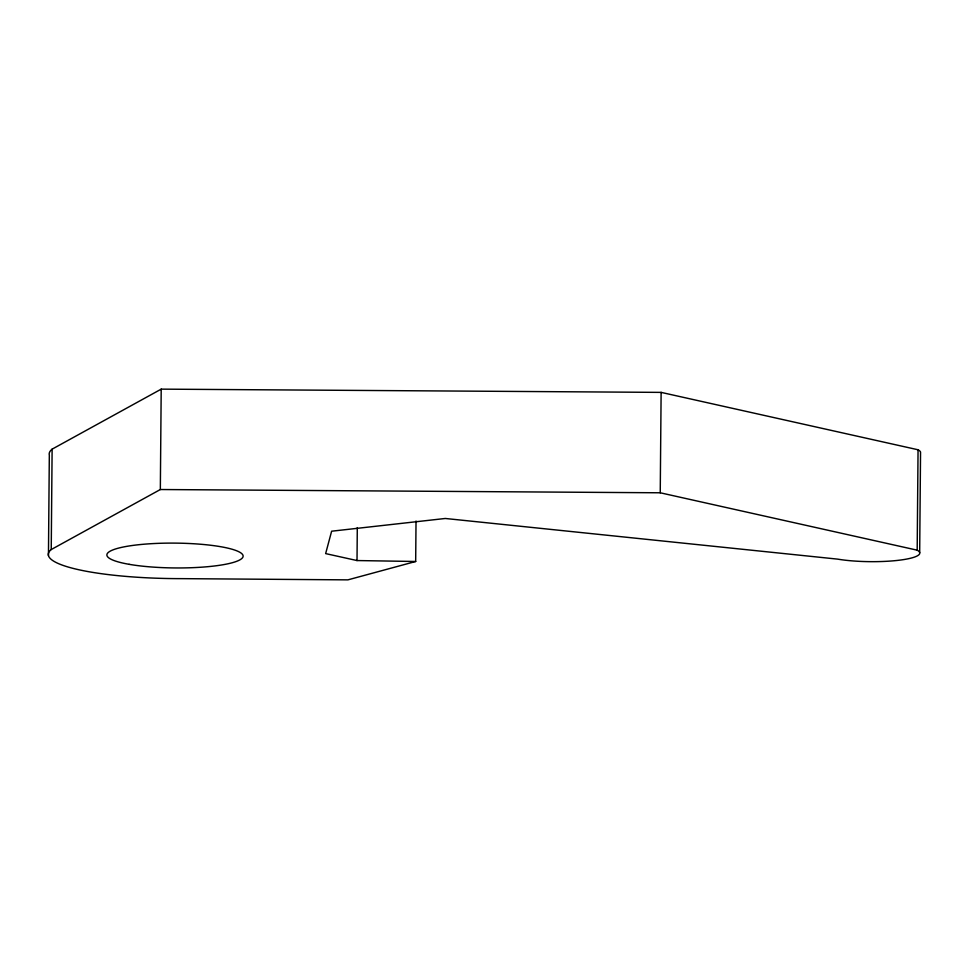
<?xml version="1.0" encoding="UTF-8"?>
<svg xmlns="http://www.w3.org/2000/svg" width="969" height="969" viewBox="0 0 969 969"><rect width="100%" height="100%" fill="white"/><g stroke="black" fill="none" stroke-linecap="round" stroke-linejoin="round"><path stroke-width="1.45" d="M48.45 555.528L49.322 455.139A126.697 23.086 0.5 0 1 52.12 449.156L161.205 389.138L661.124 392.384L918.055 449.773A49.407 9 0.5 0 1 920.55 452.099L919.678 552.5M416.028 521.031L415.677 561.487L347.895 579.862L180.888 578.638A126.697 23.086 0.5 0 1 51.236 549.544L52.12 449.156M51.236 549.544L160.333 489.527L161.205 389.138M415.677 561.487L357.016 560.554L357.295 527.596M918.055 449.773L917.183 550.174L660.24 492.785L661.124 392.384M160.333 489.527L660.24 492.785M357.016 560.554L325.645 553.602L331.628 531.206L445.292 518.476L837.701 559.137A49.407 9 0.5 0 0 897.73 560.385A49.407 9 0.5 0 0 917.183 550.174M129.131 564.321A68.121 12.415 0.5 0 0 241.547 558.738A68.121 12.415 0.5 0 0 154.35 543.524A68.121 12.415 0.5 0 0 129.131 564.321"/></g></svg>
